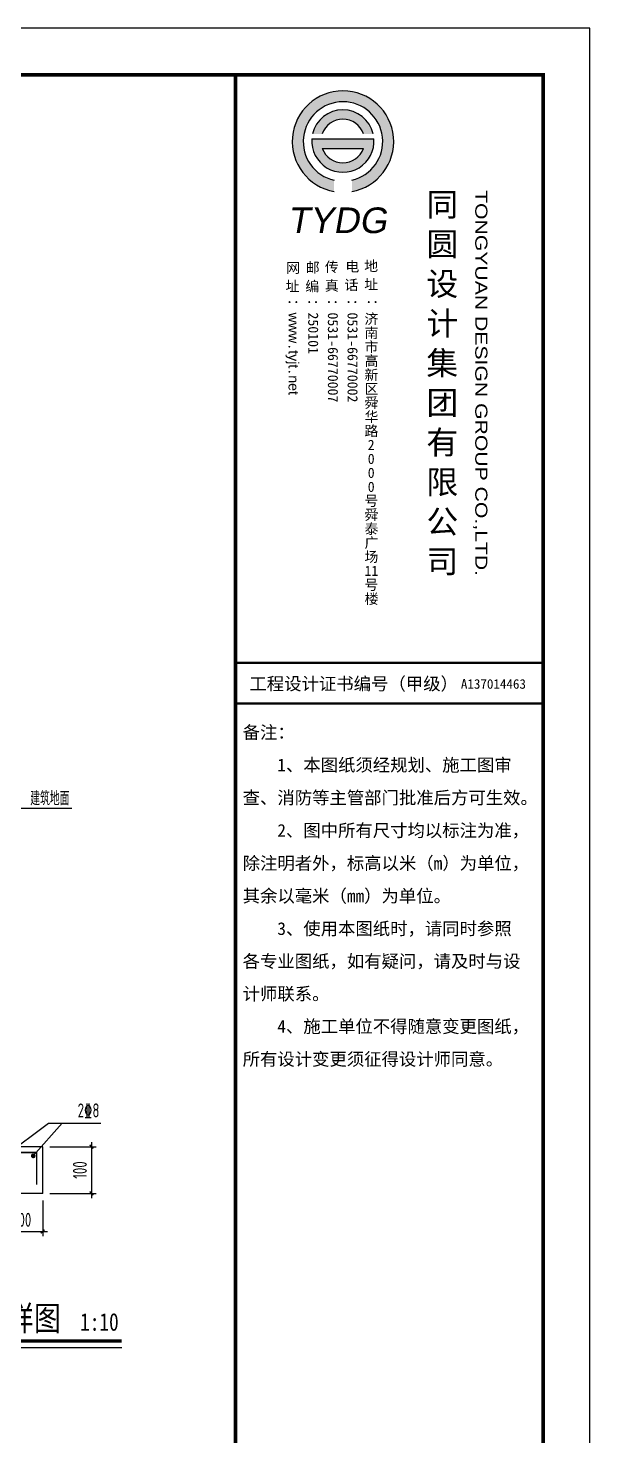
# Model space of a CAD drawing. Extents: x -502255 to 1362592, y -400300 to 332622.
# Drawn here: x 64437 to 76484, y -221582 to -191404 of the extents above; entities that cross this region are included whole.
import ezdxf
from ezdxf.enums import TextEntityAlignment as Align

# ---------------------------------------------------------------- set-up
doc = ezdxf.new("R2010")
doc.units = 0
doc.header["$LTSCALE"] = 1000
doc.header["$MEASUREMENT"] = 0
for name, color, linetype in [('BASE_DE_TEXT', 7, 'Continuous'), ('DIM_ELEV', 3, 'Continuous'), ('DIM_SYMB', 3, 'Continuous'), ('ECA_TK', 7, 'Continuous'), ('PUB_DIM', 3, 'Continuous'), ('PUB_TEXT', 7, 'Continuous'), ('REINL', 1, 'Continuous'), ('tk', 7, 'Continuous')]:
    doc.layers.add(name, color=color, linetype=linetype)
doc.layers.add('REIND', color=1, linetype='Continuous', lineweight=0)
doc.styles.add('CCDI_T0G_01', font='arial.ttf')
doc.styles.add('SUNTXT', font='', dxfattribs={"height": 2.5})
doc.styles.add('TSSD_Dimension', font='tssdeng.shx', dxfattribs={"width": 0.7, "bigfont": 'Tssdchn.shx'})
doc.styles.add('TSSD_Rein', font='tssdeng2.shx', dxfattribs={"width": 0.7, "bigfont": 'hztxt.shx'})
doc.styles.add('tyad', font='swissk.ttf', dxfattribs={"height": 2.5})
doc.styles.add('TYDG_01', font='', dxfattribs={"width": 0.8})
doc.styles.add('黑体', font='simhei.ttf', dxfattribs={"width": 0.65})
doc.styles.get('SUNTXT').set_extended_font_data('SimSun')
doc.styles.get('TYDG_01').set_extended_font_data('SimSun')
doc.dimstyles.new('TSSD_30_100', dxfattribs={"dimtxt": 300, "dimasz": 80, "dimexe": 100, "dimexo": 150, "dimgap": 100, "dimtad": 1, "dimdec": 0, "dimlfac": 0.3, "dimzin": 0, "dimdsep": 46, "dimtxsty": 'TSSD_Dimension', "dimblk": 'ARCHTICK', "dimcen": 0, "dimdle": 100, "dimclrt": 7, "dimadec": 0, "dimazin": 0, "dimtfac": 1, "dimtdec": 0, "dimtix": 1, "dimtmove": 2, "dimatfit": 3, "dimfxl": 1, "dimtolj": 1, "dimtzin": 0, "dimarcsym": 0})

# ---------------------------------------------------------------- blocks, each defined once
blk = doc.blocks.new('_ArchTick')
at = {"color": 0, "linetype": 'ByBlock', "const_width": 0.4}
blk.add_lwpolyline([(-0.5, -0.5), (0.5, 0.5)], dxfattribs=at)
blk = doc.blocks.new('*D1494')
at = {"layer": 'Defpoints', "color": 0, "transparency": 16777216}
for p in [(64749, -215383), (64749, -216383), (65797, -216383)]:
    blk.add_point(p, dxfattribs=at)
at = {"layer": 'PUB_DIM', "color": 0, "lineweight": -2, "transparency": 16777216}
for p, q in [((64899, -215383), (65897, -215383)), ((65797, -215283), (65797, -216483)), ((64899, -216383), (65897, -216383))]:
    blk.add_line(p, q, dxfattribs=at)
at = {"layer": 'PUB_DIM', "color": 0, "lineweight": -2, "transparency": 16777216, "xscale": 80, "yscale": 80, "zscale": 80}
for p, rotation in [((65797, -215383), 90), ((65797, -216383), 270)]:
    blk.add_blockref('_ArchTick', p, dxfattribs=dict(at, rotation=rotation))
at = {"layer": 'PUB_DIM', "color": 7, "transparency": 16777216, "insert": (65547, -215883), "char_height": 300, "attachment_point": 5, "rotation": 90, "style": 'TSSD_Dimension'}
blk.add_mtext('\\A1;100', dxfattribs=at)
blk = doc.blocks.new('*D1495')
at = {"layer": 'Defpoints', "color": 0, "transparency": 16777216}
for p in [(63884, -216383), (64749, -216383), (64749, -217200)]:
    blk.add_point(p, dxfattribs=at)
at = {"layer": 'PUB_DIM', "color": 0, "lineweight": -2, "transparency": 16777216}
for p, q in [((63884, -216533), (63884, -217300)), ((64749, -216533), (64749, -217300)), ((63784, -217200), (64849, -217200))]:
    blk.add_line(p, q, dxfattribs=at)
at = {"layer": 'PUB_DIM', "color": 0, "lineweight": -2, "transparency": 16777216, "xscale": 80, "yscale": 80, "zscale": 80, "rotation": 180}
blk.add_blockref('_ArchTick', (63884, -217200), dxfattribs=at)
at = {"layer": 'PUB_DIM', "color": 0, "lineweight": -2, "transparency": 16777216, "xscale": 80, "yscale": 80, "zscale": 80}
blk.add_blockref('_ArchTick', (64749, -217200), dxfattribs=at)
at = {"layer": 'PUB_DIM', "color": 7, "transparency": 16777216, "insert": (64317, -216950), "char_height": 300, "attachment_point": 5, "style": 'TSSD_Dimension'}
blk.add_mtext('\\A1;100', dxfattribs=at)
blk = doc.blocks.new('10B_A1')
h = blk.add_hatch(color=256)
h.paths.add_polyline_path([(786.16, 558.97), (786.16, 561.39, -8.823966), (789.97, 561.39), (789.97, 558.98, 11.333343)])
h.paths.add_polyline_path([(781.52, 571.34), (783.6, 571.34, -0.711417), (792.46, 571.34), (794.54, 571.34, 0.79114)], flags=17)
h.paths.add_polyline_path([(781.36, 570.26, 1.071858), (794.7, 570.26)], flags=17)
h.paths.add_polyline_path([(792.44, 568.2, -0.701619), (783.62, 568.2)], flags=16)
for p, q in [((765, 184), (765, 584)), ((765, 184), (765, 584)), ((765, 184), (765, 584)), ((781.36, 570.26), (794.7, 570.26)), ((783.62, 568.2), (792.44, 568.2))]:
    blk.add_line(p, q)
at = {"const_width": 0.5}
blk.add_lwpolyline([(831, 457.96), (765, 457.96)], dxfattribs=at)
blk.add_lwpolyline([(831, 457.96), (765, 457.96)], dxfattribs=at)
for centre, radius, start, end in [((788.05, 569.69), 10.88, 280.1324, 259.9627), ((788.05, 569.69), 8.52, 282.9926, 257.1302), ((788.03, 569.8), 6.69, 13.3022, 166.6978), ((788.03, 569.8), 4.69, 19.1426, 160.8574), ((788.03, 569.8), 6.69, 176.0272, 3.9728), ((788.03, 569.8), 4.69, 199.8915, 340.1085)]:
    blk.add_arc(centre, radius, start, end)
at = {"layer": 'ECA_TK'}
blk.add_lwpolyline([(0, 0), (841, 0), (841, 594), (0, 594)], close=True, dxfattribs=at)
at = {"layer": 'ECA_TK', "const_width": 0.8}
blk.add_lwpolyline([(831, 10), (831, 584), (18, 584), (18, 10)], close=True, dxfattribs=at)
at = {"layer": 'ECA_TK'}
for points, const_width in [([(765, 10), (765, 584)], 0.8), ([(765, 457.96), (831, 457.96)], 0.5), ([(765, 449.25), (831, 449.25)], 0.5)]:
    blk.add_lwpolyline(points, dxfattribs=dict(at, const_width=const_width))
for s, height, style, p in [('同', 5, '黑体', (805.94, 553.7)), ('圆', 5, '黑体', (805.94, 545.2)), ('网', 2.18, 'SUNTXT', (775.88, 541.55)), ('邮', 2.18, 'SUNTXT', (780.08, 541.58)), ('传', 2.18, 'SUNTXT', (784.17, 541.71)), ('电', 2.18, 'SUNTXT', (788.57, 541.81)), ('地', 2.18, 'SUNTXT', (792.61, 541.93)), ('真', 2.18, 'SUNTXT', (784.17, 537.71)), ('话', 2.18, 'SUNTXT', (788.39, 537.86)), ('址', 2.18, 'SUNTXT', (792.62, 537.99)), ('设', 5, '黑体', (805.94, 536.7)), ('址', 2.18, 'SUNTXT', (775.74, 537.6)), ('编', 2.18, 'SUNTXT', (779.97, 537.57)), ('济', 2.18, 'SUNTXT', (792.67, 530.58)), ('计', 5, '黑体', (805.94, 528.2)), ('南', 2.18, 'SUNTXT', (792.67, 527.58)), ('市', 2.18, 'SUNTXT', (792.67, 524.58)), ('集', 5, '黑体', (805.94, 519.7)), ('高', 2.18, 'SUNTXT', (792.67, 521.58)), ('新', 2.18, 'SUNTXT', (792.67, 518.58)), ('区', 2.18, 'SUNTXT', (792.67, 515.58)), ('团', 5, '黑体', (805.94, 511.2)), ('舜', 2.18, 'SUNTXT', (792.67, 512.58)), ('华', 2.18, 'SUNTXT', (792.67, 509.58)), ('路', 2.18, 'SUNTXT', (792.67, 506.58)), ('有', 5, '黑体', (805.94, 502.7)), ('2', 2.18, 'SUNTXT', (793.36, 503.58)), ('0', 2.18, 'SUNTXT', (793.36, 500.58)), ('0', 2.18, 'SUNTXT', (793.36, 497.58)), ('限', 5, '黑体', (805.94, 494.2)), ('0', 2.18, 'SUNTXT', (793.36, 494.58)), ('号', 2.18, 'SUNTXT', (792.67, 491.58)), ('舜', 2.18, 'SUNTXT', (792.67, 488.58)), ('公', 5, '黑体', (805.94, 485.7)), ('泰', 2.18, 'SUNTXT', (792.67, 485.58)), ('广', 2.18, 'SUNTXT', (792.67, 482.58)), ('场', 2.18, 'SUNTXT', (792.67, 479.58)), ('司', 5, '黑体', (805.94, 477.2)), ('11', 2.18, 'SUNTXT', (792.67, 476.58)), ('号', 2.18, 'SUNTXT', (792.67, 473.58)), ('楼', 2.18, 'SUNTXT', (792.69, 470.58))]:
    blk.add_text(s, height=height, dxfattribs=dict(style=style)).set_placement(p)
at = {"style": 'CCDI_T0G_01', "width": 1.25}
blk.add_text('TONGYUAN DESIGN GROUP CO.,LTD.', height=2.6, rotation=270, dxfattribs=at).set_placement((816.42, 559.28))
at = {"style": 'tyad', "oblique": 10}
blk.add_text('TYDG', height=5.5, dxfattribs=at).set_placement((776.12, 550.06))
at = {"char_height": 2.18, "width": 39.1789, "attachment_point": 1, "rotation": 270, "style": 'SUNTXT'}
for s, insert in [('：{\\fArial|b0|i0|c134|p32;www}.{\\fArial|b0|i0|c134|p32;tyjt}.{\\fArial|b0|i0|c134|p32;net\\fArial|b0|i0|c0|p32;}', (778.56, 536.02)), ('：250101', (782.78, 536.02)), ('：0531-66770007', (787, 536.02)), ('：0531-66770002', (791.22, 536.02)), ('：', (795.56, 536.02))]:
    blk.add_mtext(s, dxfattribs=dict(at, insert=insert))
at = {"layer": 'ECA_TK', "linetype": 'Continuous', "style": 'SUNTXT'}
for s, height, p in [('工程设计证书编号（甲级）', 2.7342, (767.97, 452.09)), ('A137014463', 2.051, (813.34, 452.39))]:
    blk.add_text(s, height=height, dxfattribs=at).set_placement(p)
at = {"layer": 'ECA_TK', "style": 'SUNTXT'}
for s, p in [('备注：', (766.54, 441.68)), ('    1、本图纸须经规划、施工图审', (766.54, 434.68)), ('查、消防等主管部门批准后方可生效。', (766.54, 427.66)), ('    2、图中所有尺寸均以标注为准，', (766.54, 420.65)), ('除注明者外，标高以米（m）为单位，', (766.54, 413.62)), ('其余以毫米（mm）为单位。', (766.54, 406.61)), ('    3、使用本图纸时，请同时参照', (766.54, 399.6)), ('各专业图纸，如有疑问，请及时与设', (766.54, 392.61)), ('计师联系。', (766.54, 385.63)), ('    4、施工单位不得随意变更图纸，', (766.54, 378.63)), ('所有设计变更须征得设计师同意。', (766.54, 371.62))]:
    blk.add_text(s, height=2.73, dxfattribs=at).set_placement(p)

msp = doc.modelspace()

# ---------------------------------------------------------------- linework, layer by layer
for p, q in [((63933.8, -215580.3, -1533.8), (64874.5, -214876.4, -1533.8)), ((64545.7, -215580.3, -1533.8), (65165.3, -214876.4, -1533.8)), ((64874.5, -214876.4, -1533.8), (65996.4, -214876.4, -1533.8)), ((64748.7, -215382.8, -1533.8), (61884.4, -215382.8, -1533.8)), ((64748.7, -216382.8, -1533.8), (64748.7, -215382.8, -1533.8)), ((64748.7, -216382.8, -1533.8), (63884.4, -216382.8, -1533.8))]:
    msp.add_line(p, q)
at = {"layer": 'DIM_ELEV'}
msp.add_line((63904.4, -208125.3, -1533.8), (65371.9, -208125.3, -1533.8), dxfattribs=at)
at = {"layer": 'DIM_SYMB', "const_width": 70, "elevation": -1533.8}
msp.add_lwpolyline([(61490.7, -219545.5), (66445.8, -219545.5)], dxfattribs=at)
at = {"layer": 'DIM_SYMB', "elevation": -1533.8}
msp.add_lwpolyline([(61490.7, -219685.5), (66445.8, -219685.5)], dxfattribs=at)
at = {"layer": 'REIND', "const_width": 50, "elevation": -1533.8}
msp.add_lwpolyline([(64570.7, -215580.3, -1), (64520.7, -215580.3, -1)], format="xyb", close=True, dxfattribs=at)
at = {"layer": 'REINL', "const_width": 30, "elevation": -1533.8}
msp.add_lwpolyline([(64621.7, -216198.3), (64621.7, -216198.3), (64621.7, -215506.7), (62010.6, -215506.7), (62010.6, -216104.5)], dxfattribs=at)

# ---------------------------------------------------------------- block references
at = {"layer": 'tk', "xscale": 100, "yscale": 100, "zscale": 100}
msp.add_blockref('10B_A1', (-7616, -250804), dxfattribs=at)

# ---------------------------------------------------------------- texts
at = {"layer": 'BASE_DE_TEXT', "lineweight": 13, "style": 'TSSD_Rein', "width": 0.7}
msp.add_text('2\x848', height=300, dxfattribs=at).set_placement((65967, -214844.9, -1533.8), align=Align.BOTTOM_RIGHT)
at = {"layer": 'PUB_TEXT', "lineweight": 13, "style": 'TSSD_Dimension', "width": 0.7}
msp.add_text('建筑地面', height=300, dxfattribs=at).set_placement((64482.1, -208066.3, -1533.8))
at = {"layer": 'PUB_TEXT', "style": 'TYDG_01', "width": 0.8}
for s, height, p in [('大样图', 531.65, (63400.5, -219328.8, -1533.8)), ('1:10', 379.75, (65552.5, -219328.8, -1533.8))]:
    msp.add_text(s, height=height, dxfattribs=at).set_placement(p)

# ---------------------------------------------------------------- dimensions: what is measured, and where the dimension line sits
at = {"layer": 'PUB_DIM'}
dim = msp.add_linear_dim(base=(65797.2, -216382.8, -1533.8), p1=(64748.7, -215382.8, -1533.8), p2=(64748.7, -216382.8, -1533.8), angle=90, text='100', dimstyle='TSSD_30_100', dxfattribs=at)
dim.commit()
dim.dimension.update_dxf_attribs({"geometry": '*D1494', "text_midpoint": (65547.2, -215882.8, -1533.8)})
dim = msp.add_linear_dim(base=(64748.7, -217200, -1533.8), p1=(63884.4, -216382.8, -1533.8), p2=(64748.7, -216382.8, -1533.8), text='100', dimstyle='TSSD_30_100', dxfattribs=at)
dim.commit()
dim.dimension.update_dxf_attribs({"geometry": '*D1495', "text_midpoint": (64316.5, -216950, -1533.8)})

doc.saveas('drawing.dxf')
